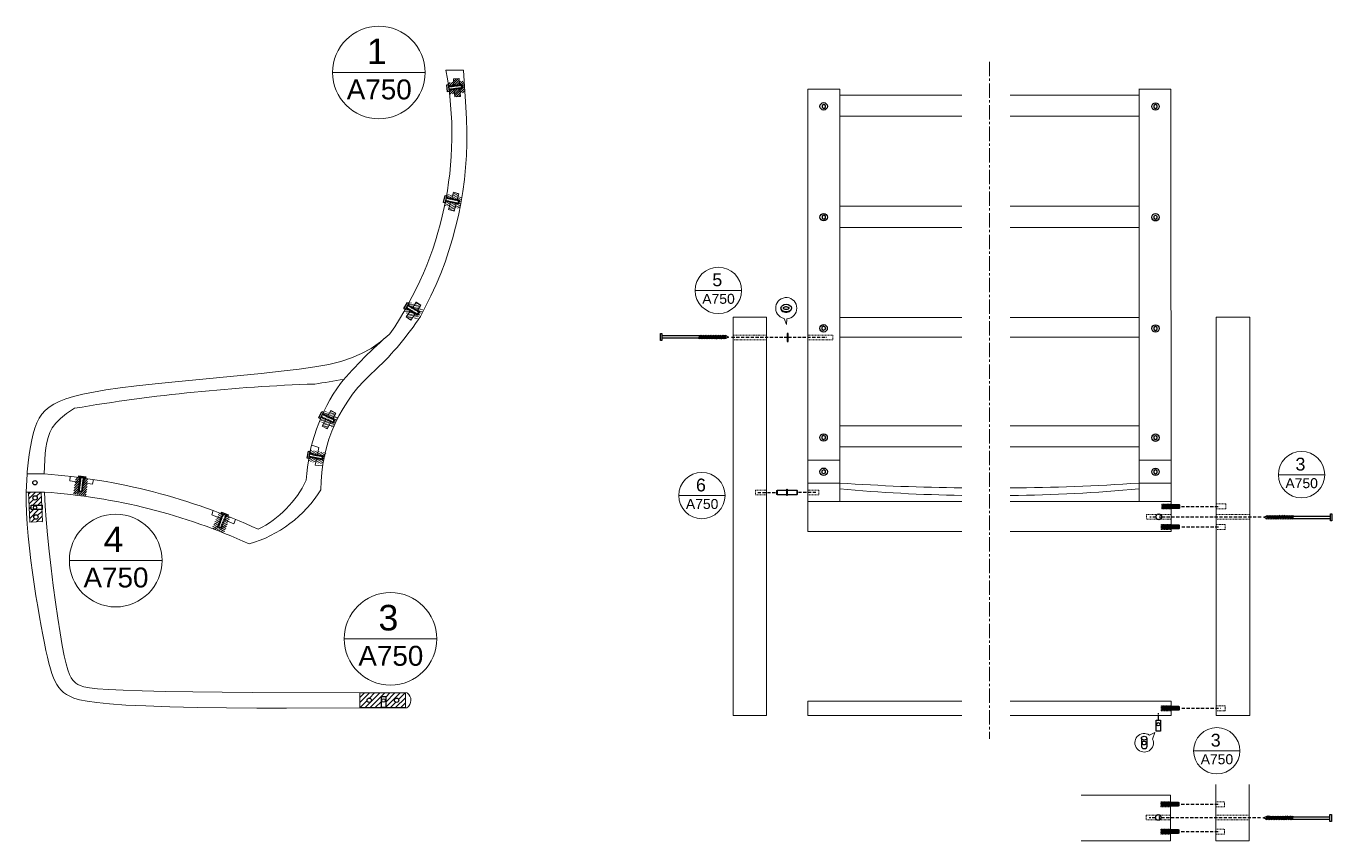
# Model space of a CAD drawing. Header units: centimetres. Extents: x 19 to 965, y 124 to 432.
# Drawn here: x 141 to 345, y 123.8 to 251 of the extents above; entities that cross this region are included whole.
import ezdxf
from ezdxf.enums import TextEntityAlignment as Align

# ---------------------------------------------------------------- set-up
doc = ezdxf.new("R2010")
doc.units = ezdxf.units.CM
doc.header["$MEASUREMENT"] = 0
for name, pattern in [('CENTER2', [1.125, 0.75, -0.125, 0.125, -0.125]), ('HIDDEN2', [0.1875, 0.125, -0.0625]), ('HIDDENX2', [0.75, 0.5, -0.25])]:
    doc.linetypes.add(name, pattern=pattern)
for name, color, linetype, lineweight in [('A-ANNO-SYMB', 5, 'Continuous', 18), ('A-FURN', 8, 'Continuous', 18), ('linee di prospetto', 6, 'Continuous', 18), ('retini', 245, 'Continuous', 18)]:
    doc.layers.add(name, color=color, linetype=linetype, lineweight=lineweight)
doc.layers.add('viti e cerniere', color=3, linetype='Continuous')
doc.styles.get("Standard").update_dxf_attribs({"font": 'Arial.ttf'})
pattern_1 = [(25.92642, (-67.94888, 63.51783), (-0.10930415, 0.22483906), [])]
pattern_2 = [(7.025155, (-111.22176, 144.36913), (-0.03057628, 0.24812314), [])]
pattern_3 = [(12.59841, (-116.92216, 97.3549), (-0.05452902, 0.2439807), [])]

msp = doc.modelspace()

# ---------------------------------------------------------------- hatches: boundary and pattern name
at = {"layer": 'retini'}
h = msp.add_hatch(dxfattribs=at)
h.set_pattern_fill('ANSI31', color=256, scale=2)
h.paths.add_polyline_path([(208.62, 242.83), (207.74, 242.77), (207.77, 242.28), (208.65, 242.38)])
h.paths.add_polyline_path([(208.76, 240.58), (207.88, 240.49), (207.92, 239.97), (208.8, 240.03)])
h = msp.add_hatch(dxfattribs=at)
h.set_pattern_fill('ANSI31', color=256, scale=2)
h.paths.add_polyline_path([(207.77, 242.28), (206.91, 242.18), (206.99, 241.69), (207.8, 241.79)])
h.paths.add_polyline_path([(208.65, 242.38), (207.77, 242.28), (207.8, 241.79), (208.68, 241.91)])
h.paths.add_polyline_path([(209.34, 242.46), (208.65, 242.38), (208.68, 241.91), (209.07, 241.96), (209.15, 241.32), (208.72, 241.25), (208.76, 240.58), (209.45, 240.66)])
h.paths.add_polyline_path([(208.72, 241.25), (207.84, 241.12), (207.88, 240.49), (208.76, 240.58)])
h.paths.add_polyline_path([(207.84, 241.12), (207.07, 241), (207.15, 240.41), (207.88, 240.49)])
h = msp.add_hatch(dxfattribs=at)
h.set_pattern_fill('ANSI31', color=256, scale=2, angle=-19.0736)
h.set_pattern_definition(pattern_1)
h.paths.add_polyline_path([(207.59, 224.6), (206.74, 224.79), (206.66, 224.3), (207.46, 224.13)])
h.paths.add_polyline_path([(208.45, 224.41), (207.59, 224.6), (207.46, 224.13), (208.33, 223.95)])
h.paths.add_polyline_path([(209.04, 224.28), (208.45, 224.41), (208.33, 223.95), (208.72, 223.87), (208.58, 223.24), (208.15, 223.32), (207.97, 222.67), (208.64, 222.52)])
h.paths.add_polyline_path([(208.15, 223.32), (207.28, 223.48), (207.11, 222.87), (207.97, 222.67)])
h.paths.add_polyline_path([(207.28, 223.48), (206.51, 223.62), (206.39, 223.03), (207.11, 222.87)])
h = msp.add_hatch(dxfattribs=at)
h.set_pattern_fill('ANSI31', color=256, scale=2, angle=-19.0736)
h.set_pattern_definition(pattern_1)
h.paths.add_polyline_path([(208.57, 224.84), (207.72, 225.08), (207.59, 224.6), (208.45, 224.41)])
h.paths.add_polyline_path([(207.97, 222.67), (207.11, 222.87), (206.97, 222.37), (207.82, 222.14)])
h = msp.add_hatch(dxfattribs=at)
h.set_pattern_fill('ANSI31', color=256, scale=2, angle=-37.9748)
h.set_pattern_definition(pattern_2)
h.paths.add_polyline_path([(201.64, 207.51), (200.9, 207.96), (200.66, 207.52), (201.36, 207.11)])
h.paths.add_polyline_path([(202.4, 207.05), (201.64, 207.51), (201.36, 207.11), (202.13, 206.66)])
h.paths.add_polyline_path([(202.99, 206.69), (202.4, 207.05), (202.13, 206.66), (202.47, 206.45), (202.14, 205.9), (201.76, 206.11), (201.38, 205.56), (201.96, 205.2)])
h.paths.add_polyline_path([(201.76, 206.11), (200.98, 206.55), (200.62, 206.03), (201.38, 205.56)])
h.paths.add_polyline_path([(200.98, 206.55), (200.3, 206.93), (200, 206.41), (200.62, 206.03)])
h = msp.add_hatch(dxfattribs=at)
h.set_pattern_fill('ANSI31', color=256, scale=2, angle=-37.9748)
h.set_pattern_definition(pattern_2)
h.paths.add_polyline_path([(202.65, 207.42), (201.92, 207.92), (201.64, 207.51), (202.4, 207.05)])
h.paths.add_polyline_path([(201.38, 205.56), (200.62, 206.03), (200.33, 205.6), (201.06, 205.1)])
h = msp.add_hatch(dxfattribs=at)
h.set_pattern_fill('ANSI31', color=256, scale=2, angle=-32.4016)
h.set_pattern_definition(pattern_3)
h.paths.add_polyline_path([(188.33, 190.58), (187.55, 190.96), (187.35, 190.5), (188.09, 190.15)])
h.paths.add_polyline_path([(189.13, 190.2), (188.33, 190.58), (188.09, 190.15), (188.9, 189.78)])
h.paths.add_polyline_path([(189.7, 189.94), (189.13, 190.2), (188.9, 189.78), (189.26, 189.61), (188.98, 189.03), (188.58, 189.2), (188.26, 188.62), (188.87, 188.31)])
h.paths.add_polyline_path([(188.58, 189.2), (187.77, 189.56), (187.46, 189.01), (188.26, 188.62)])
h.paths.add_polyline_path([(187.77, 189.56), (187.05, 189.88), (186.8, 189.33), (187.46, 189.01)])
h = msp.add_hatch(dxfattribs=at)
h.set_pattern_fill('ANSI31', color=256, scale=2, angle=-32.4016)
h.set_pattern_definition(pattern_3)
h.paths.add_polyline_path([(189.34, 190.59), (188.57, 191.01), (188.33, 190.58), (189.13, 190.2)])
h.paths.add_polyline_path([(188.26, 188.62), (187.46, 189.01), (187.21, 188.56), (187.99, 188.13)])
h = msp.add_hatch(dxfattribs=at)
h.set_pattern_fill('ANSI31', color=256, scale=2, angle=-17.4463)
h.paths.add_polyline_path([(186.24, 184.66), (185.39, 184.82), (185.32, 184.33), (186.12, 184.19)])
h.paths.add_polyline_path([(187.11, 184.5), (186.24, 184.66), (186.12, 184.19), (186.99, 184.03)])
h.paths.add_polyline_path([(187.79, 184.37), (187.11, 184.5), (186.99, 184.03), (187.39, 183.97), (187.27, 183.33), (186.84, 183.39), (186.68, 182.74), (187.35, 182.61)])
h.paths.add_polyline_path([(186.84, 183.39), (185.96, 183.53), (185.81, 182.92), (186.68, 182.74)])
h.paths.add_polyline_path([(185.96, 183.53), (185.19, 183.65), (185.09, 183.06), (185.81, 182.92)])
h = msp.add_hatch(dxfattribs=at)
h.set_pattern_fill('ANSI31', color=256, scale=2)
h.paths.add_polyline_path([(149.26, 179.79), (148.63, 179.88), (148.33, 177.94), (150.33, 177.66), (150.53, 179.61), (149.89, 179.7), (149.71, 178.31), (149.07, 178.39)])
h.paths.add_polyline_path([(149.36, 180.48), (148.74, 180.57), (148.63, 179.88), (149.26, 179.79)])
h.paths.add_polyline_path([(150.61, 180.31), (149.98, 180.4), (149.89, 179.7), (150.53, 179.61)])
h = msp.add_hatch(dxfattribs=at)
h.set_pattern_fill('ANSI31', color=256, scale=2, angle=-15.0958)
h.paths.add_polyline_path([(171.38, 174.13), (170.79, 174.38), (169.99, 172.58), (171.87, 171.85), (172.55, 173.62), (171.96, 173.88), (171.42, 172.58), (170.83, 172.82)])
h.paths.add_polyline_path([(171.65, 174.77), (171.07, 175.01), (170.79, 174.38), (171.38, 174.13)])
h.paths.add_polyline_path([(172.81, 174.28), (172.23, 174.53), (171.96, 173.88), (172.55, 173.62)])

# ---------------------------------------------------------------- linework, layer by layer
at = {"layer": 'A-ANNO-SYMB', "linetype": 'Continuous', "lineweight": 20}
for centre, radius in [((196.07, 243.78), 7.24), ((249.11, 209.75), 3.62), ((340.23, 180.97), 3.62), ((246.55, 177.71), 3.62), ((154.95, 167.56), 7.24), ((197.89, 155.33), 7.24), ((326.98, 137.86), 3.62)]:
    msp.add_circle(centre, radius, dxfattribs=at)
at = {"layer": 'A-FURN', "linetype": 'CENTER2', "ltscale": 3}
msp.add_line((291.47, 245.45), (291.47, 139.73), dxfattribs=at)
at = {"layer": 'A-FURN', "linetype": 'Continuous', "lineweight": 20}
for p, q in [((188.83, 243.78), (203.31, 243.78)), ((245.49, 209.75), (252.73, 209.75)), ((336.61, 180.97), (343.85, 180.97)), ((242.93, 177.71), (250.17, 177.71)), ((147.71, 167.56), (162.19, 167.56)), ((190.65, 155.33), (205.13, 155.33)), ((323.36, 137.86), (330.6, 137.86))]:
    msp.add_line(p, q, dxfattribs=at)
at = {"layer": 'A-FURN'}
for p, q in [((206.56, 244.14), (209.28, 244.14)), ((209.39, 242.43), (209.28, 244.14)), ((209.64, 238.41), (209.39, 242.43)), ((263.1, 241.16), (268.1, 241.16)), ((268.1, 241.16), (268.1, 180.98)), ((319.82, 241.16), (314.82, 241.16)), ((314.84, 241.16), (314.84, 180.2)), ((314.84, 240.26), (314.84, 241.16)), ((268.1, 240.26), (287.17, 240.26)), ((294.73, 240.26), (314.84, 240.26)), ((287.17, 236.97), (268.1, 236.97)), ((314.84, 236.97), (294.73, 236.97)), ((268.1, 222.89), (287.17, 222.89)), ((294.73, 222.89), (314.84, 222.89)), ((268.1, 219.59), (287.17, 219.59)), ((294.73, 219.59), (314.84, 219.59)), ((202.57, 205.69), (204.21, 208.92)), ((259.37, 205.36), (259.78, 204.42)), ((259.78, 204.42), (259.82, 205.33)), ((287.17, 205.54), (268.1, 205.54)), ((314.84, 205.54), (294.73, 205.54)), ((196.31, 201.72), (197.18, 202.43)), ((268.1, 202.46), (287.17, 202.46)), ((294.73, 202.46), (314.84, 202.46)), ((193.37, 199.87), (194.85, 200.7)), ((194.85, 200.7), (196.31, 201.72)), ((186.08, 197.81), (188.23, 198.2)), ((188.23, 198.2), (190.12, 198.65)), ((190.12, 198.65), (191.81, 199.2)), ((191.81, 199.2), (193.37, 199.87)), ((164.27, 195.46), (177.7, 196.77)), ((177.7, 196.77), (180.8, 197.11)), ((180.8, 197.11), (183.62, 197.46)), ((183.62, 197.46), (186.08, 197.81)), ((149.8, 193.55), (151.47, 193.88)), ((151.47, 193.88), (153.41, 194.2)), ((153.41, 194.2), (155.65, 194.51)), ((155.65, 194.51), (158.21, 194.83)), ((158.21, 194.83), (161.11, 195.14)), ((161.11, 195.14), (164.27, 195.46)), ((144.54, 191.51), (145.27, 191.98)), ((145.27, 191.98), (146.14, 192.42)), ((146.14, 192.42), (147.16, 192.82)), ((147.16, 192.82), (148.38, 193.2)), ((148.38, 193.2), (149.8, 193.55)), ((142.62, 189.05), (142.98, 189.77)), ((142.98, 189.77), (143.4, 190.41)), ((143.4, 190.41), (143.92, 190.99)), ((143.92, 190.99), (144.54, 191.51)), ((146.32, 189.76), (145.58, 189.01)), ((147.29, 190.53), (146.32, 189.76)), ((148.53, 191.34), (147.29, 190.53)), ((142.06, 187.37), (142.32, 188.25)), ((142.32, 188.25), (142.62, 189.05)), ((145.03, 188.28), (144.64, 187.54)), ((145.58, 189.01), (145.03, 188.28)), ((268.1, 188.6), (287.17, 188.6)), ((294.73, 188.6), (314.84, 188.6)), ((141.62, 185.3), (141.83, 186.39)), ((141.83, 186.39), (142.06, 187.37)), ((144.2, 186), (144.06, 185.16)), ((144.38, 186.79), (144.2, 186)), ((144.64, 187.54), (144.38, 186.79)), ((141.26, 182.82), (141.43, 184.11)), ((141.43, 184.11), (141.62, 185.3)), ((143.95, 184.27), (143.86, 183.28)), ((144.06, 185.16), (143.95, 184.27)), ((185.58, 185.56), (186.71, 185.2)), ((186.71, 185.2), (186.47, 184.11)), ((268.1, 185.3), (287.17, 185.3)), ((294.73, 185.3), (314.84, 185.3)), ((141.12, 181.44), (141.26, 182.82)), ((143.86, 183.28), (143.78, 181.1)), ((186.34, 183.48), (186.12, 182.46)), ((186.12, 182.46), (187.27, 182.34)), ((268.1, 183.25), (263.1, 183.25)), ((319.84, 183.25), (314.84, 183.25)), ((140.96, 178.24), (141.1, 181.1)), ((141.1, 181.1), (141.12, 181.44)), ((143.78, 181.1), (141.1, 181.1)), ((147.84, 180.7), (147.79, 180)), ((147.79, 180), (149.27, 179.79)), ((149.91, 179.7), (151.35, 179.49)), ((151.35, 179.49), (151.46, 180.21)), ((268.1, 179.65), (263.1, 179.65)), ((268.1, 180.98), (268.1, 176.79)), ((314.84, 180.2), (314.84, 176.79)), ((314.84, 179.65), (319.84, 179.65)), ((140.96, 176.75), (140.96, 178.24)), ((143.82, 178.24), (140.97, 178.24)), ((141.55, 173.54), (141.33, 178.24)), ((143.31, 178.24), (143.53, 173.64)), ((143.82, 178.24), (143.93, 176.05)), ((141, 175.02), (140.96, 176.75)), ((143.93, 176.05), (144.09, 173.95)), ((268.1, 176.79), (263.1, 176.79)), ((268.1, 176.79), (287.17, 176.79)), ((294.73, 176.79), (314.84, 176.79)), ((314.84, 176.79), (319.84, 176.79)), ((141.11, 173.22), (141, 175.02)), ((143.53, 173.64), (141.55, 173.54)), ((144.09, 173.95), (144.3, 171.6)), ((170.19, 175.36), (169.99, 174.72)), ((169.99, 174.72), (171.37, 174.15)), ((171.97, 173.9), (173.43, 173.3)), ((173.43, 173.3), (173.67, 173.99)), ((141.26, 171.36), (141.11, 173.22)), ((144.3, 171.6), (144.56, 169.04)), ((263.1, 172.08), (287.17, 172.08)), ((294.73, 172.08), (319.84, 172.08)), ((141.46, 169.47), (141.26, 171.36)), ((141.69, 167.57), (141.46, 169.47)), ((141.95, 165.69), (141.69, 167.57)), ((144.56, 169.04), (144.87, 166.38)), ((142.22, 163.85), (141.95, 165.69)), ((144.87, 166.38), (145.2, 163.68)), ((142.5, 162.07), (142.22, 163.85)), ((145.2, 163.68), (145.55, 161.05)), ((142.78, 160.38), (142.5, 162.07)), ((143.05, 158.79), (142.78, 160.38)), ((145.55, 161.05), (145.91, 158.55)), ((143.31, 157.31), (143.05, 158.79)), ((143.57, 155.94), (143.31, 157.31)), ((145.91, 158.55), (146.26, 156.27)), ((143.82, 154.68), (143.57, 155.94)), ((146.26, 156.27), (146.6, 154.3)), ((144.06, 153.52), (143.82, 154.68)), ((144.3, 152.47), (144.06, 153.52)), ((146.6, 154.3), (146.92, 152.7)), ((144.53, 151.51), (144.3, 152.47)), ((144.76, 150.67), (144.53, 151.51)), ((146.92, 152.7), (147.21, 151.44)), ((147.21, 151.44), (147.48, 150.48)), ((144.99, 149.92), (144.76, 150.67)), ((145.23, 149.26), (144.99, 149.92)), ((145.49, 148.68), (145.23, 149.26)), ((147.48, 150.48), (147.75, 149.77)), ((147.75, 149.77), (148, 149.25)), ((148, 149.25), (148.25, 148.88)), ((145.76, 148.18), (145.49, 148.68)), ((146.07, 147.73), (145.76, 148.18)), ((146.41, 147.34), (146.07, 147.73)), ((146.8, 146.98), (146.41, 147.34)), ((147.25, 146.66), (146.8, 146.98)), ((148.25, 148.88), (148.5, 148.62)), ((148.5, 148.62), (148.75, 148.41)), ((148.75, 148.41), (149.03, 148.22)), ((149.03, 148.22), (149.41, 148.03)), ((149.41, 148.03), (149.98, 147.86)), ((149.98, 147.86), (150.85, 147.7)), ((150.85, 147.7), (152.09, 147.55)), ((152.09, 147.55), (153.82, 147.42)), ((153.82, 147.42), (156.11, 147.3)), ((156.11, 147.3), (159.07, 147.21)), ((159.07, 147.21), (162.74, 147.13)), ((162.74, 147.13), (166.98, 147.07)), ((166.98, 147.07), (171.58, 147.01)), ((171.58, 147.01), (176.36, 146.95)), ((176.36, 146.95), (200.46, 146.88)), ((147.77, 146.36), (147.25, 146.66)), ((148.43, 146.08), (147.77, 146.36)), ((149.3, 145.82), (148.43, 146.08)), ((150.47, 145.58), (149.3, 145.82)), ((152.02, 145.37), (150.47, 145.58)), ((154.01, 145.17), (152.02, 145.37)), ((156.53, 145), (154.01, 145.17)), ((159.65, 144.85), (156.53, 145)), ((163.41, 144.73), (159.65, 144.85)), ((287.17, 145.61), (263.1, 145.61)), ((263.1, 145.61), (263.1, 143.34)), ((294.73, 145.61), (319.84, 145.61)), ((319.84, 143.34), (319.84, 145.61)), ((167.68, 144.63), (163.41, 144.73)), ((172.26, 144.56), (167.68, 144.63)), ((176.98, 144.52), (172.26, 144.56)), ((181.65, 144.52), (176.98, 144.52)), ((200.46, 144.56), (181.65, 144.52)), ((263.1, 143.34), (287.17, 143.34)), ((294.73, 143.34), (319.84, 143.34)), ((316.46, 140.3), (317.33, 140.69)), ((317.33, 140.69), (316.97, 139.69)), ((319.76, 130.9), (305.81, 130.9)), ((319.76, 123.78), (319.76, 130.9)), ((326.82, 132.6), (326.82, 123.78)), ((332.06, 123.78), (332.06, 132.6)), ((305.81, 123.78), (319.76, 123.78)), ((326.82, 123.78), (332.06, 123.78))]:
    msp.add_line(p, q, dxfattribs=at)
at = {"layer": 'A-FURN', "linetype": 'HIDDEN2'}
for p, q in [((251.41, 202.76), (256.65, 202.76)), ((256.65, 202.05), (251.41, 202.05)), ((263.1, 202.76), (266.99, 202.76)), ((266.99, 202.05), (263.1, 202.05)), ((266.99, 202.76), (266.99, 202.05)), ((256.63, 178.54), (254.94, 178.54)), ((254.94, 178.54), (254.94, 177.8)), ((254.94, 177.8), (256.63, 177.8)), ((263.1, 178.57), (264.79, 178.57)), ((264.79, 177.84), (263.1, 177.84)), ((264.79, 178.57), (264.79, 177.84)), ((319.82, 176.39), (318.4, 176.39)), ((318.4, 176.39), (318.4, 175.62)), ((318.4, 175.62), (319.82, 175.61)), ((326.93, 176.4), (328.38, 176.4)), ((328.38, 175.63), (326.93, 175.63)), ((328.38, 176.4), (328.38, 175.63)), ((316.01, 174.74), (319.82, 174.74)), ((316.01, 174.74), (316.01, 174.03)), ((319.82, 174.03), (316.01, 174.03)), ((326.89, 174.74), (332.14, 174.74)), ((332.14, 174.04), (326.89, 174.04)), ((319.83, 173.2), (318.31, 173.2)), ((318.31, 173.2), (318.31, 172.41)), ((318.31, 172.41), (319.81, 172.41)), ((326.92, 173.21), (328.28, 173.21)), ((328.28, 172.42), (326.94, 172.42)), ((328.28, 173.21), (328.28, 172.42)), ((319.84, 144.87), (318.31, 144.87)), ((318.31, 144.87), (318.31, 144.07)), ((326.92, 144.88), (328.29, 144.88)), ((328.29, 144.88), (328.29, 144.08)), ((318.31, 144.07), (319.82, 144.07)), ((328.29, 144.08), (326.94, 144.08)), ((319.76, 129.88), (318.23, 129.88)), ((318.23, 129.88), (318.23, 129.09)), ((318.23, 129.09), (319.74, 129.09)), ((326.84, 129.89), (328.21, 129.89)), ((328.21, 129.1), (326.86, 129.1)), ((328.21, 129.89), (328.21, 129.1)), ((315.94, 127.79), (315.94, 127.08)), ((319.75, 127.08), (315.94, 127.08)), ((315.95, 127.79), (319.75, 127.79)), ((326.83, 127.79), (332.07, 127.79)), ((332.07, 127.08), (326.83, 127.08)), ((319.76, 125.61), (318.23, 125.61)), ((318.23, 125.61), (318.23, 124.82)), ((318.23, 124.82), (319.74, 124.82)), ((326.84, 125.62), (328.21, 125.62)), ((328.21, 124.83), (326.86, 124.83)), ((328.21, 125.62), (328.21, 124.83))]:
    msp.add_line(p, q, dxfattribs=at)
at = {"layer": 'A-FURN'}
for points in [[(207.8, 241.78), (207.74, 242.77), (208.62, 242.83), (208.68, 241.89)], [(208.72, 241.25), (208.8, 240.03), (207.92, 239.97), (207.84, 241.14)], [(263.1, 172.08), (263.1, 241.16)], [(319.84, 172.08), (319.82, 241.16)], [(207.46, 224.12), (207.72, 225.08), (208.57, 224.84), (208.32, 223.94)], [(208.15, 223.31), (207.82, 222.14), (206.97, 222.37), (207.28, 223.5)], [(201.75, 206.11), (201.06, 205.1), (200.33, 205.6), (200.99, 206.57)], [(201.36, 207.1), (201.92, 207.92), (202.65, 207.42), (202.12, 206.64)], [(188.09, 190.15), (188.57, 191.01), (189.34, 190.59), (188.89, 189.77)], [(188.58, 189.2), (187.99, 188.13), (187.21, 188.56), (187.78, 189.58)]]:
    msp.add_lwpolyline(points, dxfattribs=at)
for points in [[(251.41, 205.56), (256.65, 205.56), (256.65, 143.34), (251.41, 143.34)], [(332.14, 205.56), (326.9, 205.56), (326.9, 143.34), (332.14, 143.34)], [(193.12, 144.6), (200.24, 144.6), (200.24, 146.88), (193.12, 146.88)]]:
    msp.add_lwpolyline(points, close=True, dxfattribs=at)
for centre, radius, start, end in [((152.5, 234.11), 54.98, 325.4721, 10.512), ((152.14, 233.75), 57.69, 334.5028, 4.6352), ((259.72, 206.98), 1.65, 273.4583, 257.8016), ((162.98, 231.81), 47.43, 313.5429, 326.5892), ((239.4, 153.57), 64.57, 130.1097, 139.8185), ((166.67, 329.99), 136.25, 278.1739, 280.1179), ((211.56, 178.73), 24.55, 130.3741, 180.3061), ((195.43, -85.89), 281.17, 91.9148, 99.6027), ((213.23, 178.55), 28.54, 144.2369, 176.8633), ((136.65, 84.62), 96.74, 65.2149, 85.7744), ((169.83, 187.21), 16.51, 296.549, 334.5033), ((291.55, 537.19), 358.31, 266.2477, 269.2992), ((291.39, 537.19), 358.31, 270.5342, 273.7523), ((137.71, 86.74), 91.7, 65.4656, 86.1825), ((170.53, 188.83), 19.39, 285.7331, 328.1506), ((291.47, 440.29), 262.59, 264.894, 269.061), ((291.47, 440.29), 262.59, 270.7118, 275.106), ((199.66, 145.73), 1.42, 304.386, 54.3662), ((315.64, 139.1), 1.45, 55.7294, 24.0686)]:
    msp.add_arc(centre, radius, start, end, dxfattribs=at)
at = {"layer": 'linee di prospetto'}
for p, q in [((206.98, 241.68), (209.08, 241.94)), ((209.15, 241.3), (207.04, 241.04)), ((209.08, 241.94), (209.15, 241.3)), ((208.57, 223.22), (206.49, 223.67)), ((206.65, 224.3), (208.72, 223.85)), ((208.72, 223.85), (208.57, 223.22)), ((202.13, 205.89), (200.3, 206.98)), ((200.65, 207.52), (202.47, 206.43)), ((202.47, 206.43), (202.13, 205.89)), ((188.97, 189.01), (187.05, 189.93)), ((187.34, 190.5), (189.26, 189.59)), ((189.26, 189.59), (188.97, 189.01)), ((187.26, 183.29), (185.17, 183.71)), ((185.32, 184.34), (187.39, 183.93)), ((187.39, 183.93), (187.26, 183.29)), ((149.08, 178.4), (149.37, 180.5)), ((150, 180.4), (149.72, 178.3)), ((149.72, 178.3), (149.08, 178.4)), ((170.84, 172.81), (171.63, 174.79)), ((172.22, 174.53), (171.44, 172.57)), ((171.44, 172.57), (170.84, 172.81))]:
    msp.add_line(p, q, dxfattribs=at)
at = {"layer": 'retini', "linetype": 'Continuous'}
for p, q in [((141.35, 177.94), (141.65, 178.24)), ((141.38, 177.18), (142.44, 178.24)), ((142, 176.21), (143.34, 177.55)), ((142.59, 177.59), (143.24, 178.24)), ((141.42, 176.42), (142.11, 177.11)), ((141.45, 175.66), (141.73, 175.93)), ((141.48, 174.9), (142.1, 175.52)), ((141.52, 174.13), (142.9, 175.52)), ((142.8, 176.21), (143.38, 176.79)), ((141.73, 173.55), (142.28, 174.1)), ((142.57, 173.59), (143.48, 174.51)), ((142.76, 174.58), (143.45, 175.27)), ((143.4, 173.63), (143.52, 173.75)), ((193.12, 146.19), (193.82, 146.88)), ((193.12, 145.39), (194.61, 146.88)), ((193.13, 144.6), (194.22, 145.7)), ((193.92, 144.6), (196.2, 146.88)), ((194.61, 146.08), (195.41, 146.88)), ((194.72, 144.6), (197, 146.88)), ((195.51, 144.6), (196.47, 145.55)), ((197.1, 144.6), (199.38, 146.88)), ((197.16, 145.45), (198.59, 146.88)), ((197.16, 146.24), (197.79, 146.88)), ((197.9, 144.6), (198.72, 145.42)), ((198.69, 144.6), (200.24, 146.14)), ((199.16, 145.86), (200.18, 146.88)), ((199.49, 144.6), (200.24, 145.35)), ((196.31, 144.6), (196.47, 144.76))]:
    msp.add_line(p, q, dxfattribs=at)
at = {"layer": 'viti e cerniere'}
for p, q in [((206.95, 241.54), (207, 241.54)), ((207, 241.54), (207.1, 241.67)), ((207.01, 241.11), (207.06, 241.18)), ((207.06, 241.18), (207.21, 241.2)), ((207.12, 241.56), (207.1, 241.67)), ((207.12, 241.56), (207.26, 241.57)), ((207.22, 241.09), (207.21, 241.2)), ((207.22, 241.09), (207.33, 241.22)), ((207.26, 241.57), (207.36, 241.7)), ((207.33, 241.22), (207.47, 241.23)), ((207.38, 241.59), (207.36, 241.7)), ((207.38, 241.59), (207.53, 241.61)), ((207.49, 241.13), (207.47, 241.23)), ((207.49, 241.13), (207.59, 241.25)), ((207.53, 241.61), (207.63, 241.73)), ((207.59, 241.25), (207.74, 241.27)), ((207.64, 241.62), (207.63, 241.73)), ((207.64, 241.62), (207.79, 241.64)), ((207.75, 241.16), (207.74, 241.27)), ((207.75, 241.16), (207.85, 241.28)), ((207.79, 241.64), (207.89, 241.76)), ((207.85, 241.28), (208, 241.3)), ((207.9, 241.65), (207.89, 241.76)), ((207.9, 241.65), (208.05, 241.67)), ((208.01, 241.19), (208, 241.3)), ((208.01, 241.19), (208.11, 241.31)), ((208.05, 241.67), (208.15, 241.79)), ((208.11, 241.31), (208.26, 241.33)), ((208.16, 241.69), (208.15, 241.79)), ((208.16, 241.69), (208.31, 241.7)), ((208.27, 241.22), (208.26, 241.33)), ((208.27, 241.22), (208.37, 241.35)), ((208.31, 241.7), (208.41, 241.83)), ((208.37, 241.35), (208.52, 241.36)), ((208.43, 241.72), (208.41, 241.83)), ((208.43, 241.72), (208.57, 241.74)), ((208.54, 241.25), (208.52, 241.36)), ((208.54, 241.25), (208.64, 241.38)), ((208.57, 241.74), (208.67, 241.86)), ((208.64, 241.38), (208.78, 241.4)), ((208.69, 241.75), (208.67, 241.86)), ((208.69, 241.75), (208.84, 241.77)), ((208.8, 241.29), (208.78, 241.4)), ((208.8, 241.29), (208.9, 241.41)), ((208.84, 241.77), (208.94, 241.89)), ((208.9, 241.41), (209.05, 241.43)), ((208.95, 241.78), (208.94, 241.89)), ((209, 241.79), (208.95, 241.78)), ((209.05, 241.43), (209, 241.79)), ((206.48, 223.75), (206.56, 223.8)), ((206.56, 223.8), (206.71, 223.76)), ((206.57, 224.16), (206.62, 224.15)), ((206.62, 224.15), (206.76, 224.24)), ((206.68, 223.66), (206.71, 223.76)), ((206.68, 223.66), (206.82, 223.74)), ((206.73, 224.13), (206.76, 224.24)), ((206.73, 224.13), (206.88, 224.1)), ((206.82, 223.74), (206.97, 223.71)), ((206.88, 224.1), (207.01, 224.18)), ((206.94, 223.6), (206.97, 223.71)), ((206.94, 223.6), (207.08, 223.69)), ((206.99, 224.08), (207.01, 224.18)), ((206.99, 224.08), (207.14, 224.04)), ((207.08, 223.69), (207.22, 223.65)), ((207.14, 224.04), (207.27, 224.13)), ((207.2, 223.55), (207.22, 223.65)), ((207.2, 223.55), (207.34, 223.63)), ((207.25, 224.02), (207.27, 224.13)), ((207.25, 224.02), (207.39, 223.99)), ((207.34, 223.63), (207.48, 223.6)), ((207.39, 223.99), (207.53, 224.07)), ((207.46, 223.49), (207.48, 223.6)), ((207.46, 223.49), (207.59, 223.58)), ((207.51, 223.97), (207.53, 224.07)), ((207.51, 223.97), (207.65, 223.93)), ((207.59, 223.58), (207.74, 223.54)), ((207.65, 223.93), (207.79, 224.02)), ((207.72, 223.44), (207.74, 223.54)), ((207.72, 223.44), (207.85, 223.52)), ((207.76, 223.91), (207.79, 224.02)), ((207.76, 223.91), (207.91, 223.88)), ((207.85, 223.52), (208, 223.49)), ((207.91, 223.88), (208.05, 223.96)), ((207.98, 223.38), (208, 223.49)), ((207.98, 223.38), (208.11, 223.47)), ((208.02, 223.86), (208.05, 223.96)), ((208.02, 223.86), (208.17, 223.82)), ((208.11, 223.47), (208.26, 223.43)), ((208.17, 223.82), (208.3, 223.91)), ((208.23, 223.33), (208.26, 223.43)), ((208.23, 223.33), (208.37, 223.41)), ((208.28, 223.8), (208.3, 223.91)), ((208.28, 223.8), (208.43, 223.77)), ((208.37, 223.41), (208.51, 223.38)), ((208.43, 223.77), (208.56, 223.85)), ((208.51, 223.38), (208.59, 223.74)), ((208.54, 223.74), (208.56, 223.85)), ((208.59, 223.74), (208.54, 223.74)), ((200.32, 207.06), (200.41, 207.08)), ((200.41, 207.08), (200.53, 207)), ((200.48, 206.91), (200.53, 207)), ((200.48, 206.91), (200.63, 206.94)), ((200.54, 207.43), (200.58, 207.4)), ((200.58, 207.4), (200.73, 207.44)), ((200.63, 206.94), (200.76, 206.87)), ((200.68, 207.34), (200.73, 207.44)), ((200.68, 207.34), (200.8, 207.26)), ((200.7, 206.77), (200.76, 206.87)), ((200.7, 206.77), (200.86, 206.81)), ((200.8, 207.26), (200.96, 207.3)), ((200.86, 206.81), (200.99, 206.73)), ((200.9, 207.21), (200.96, 207.3)), ((200.9, 207.21), (201.03, 207.13)), ((200.93, 206.64), (200.99, 206.73)), ((200.93, 206.64), (201.09, 206.67)), ((201.03, 207.13), (201.19, 207.16)), ((201.09, 206.67), (201.21, 206.6)), ((201.13, 207.07), (201.19, 207.16)), ((201.13, 207.07), (201.26, 206.99)), ((201.16, 206.5), (201.21, 206.6)), ((201.16, 206.5), (201.31, 206.54)), ((201.26, 206.99), (201.41, 207.03)), ((201.31, 206.54), (201.44, 206.46)), ((201.36, 206.93), (201.41, 207.03)), ((201.36, 206.93), (201.48, 206.86)), ((201.38, 206.37), (201.44, 206.46)), ((201.38, 206.37), (201.54, 206.4)), ((201.48, 206.86), (201.64, 206.89)), ((201.54, 206.4), (201.67, 206.32)), ((201.58, 206.8), (201.64, 206.89)), ((201.58, 206.8), (201.71, 206.72)), ((201.61, 206.23), (201.67, 206.32)), ((201.61, 206.23), (201.77, 206.27)), ((201.71, 206.72), (201.87, 206.76)), ((201.77, 206.27), (201.89, 206.19)), ((201.81, 206.66), (201.87, 206.76)), ((201.81, 206.66), (201.94, 206.59)), ((201.84, 206.09), (201.89, 206.19)), ((201.84, 206.09), (201.99, 206.13)), ((201.94, 206.59), (202.09, 206.62)), ((201.99, 206.13), (202.12, 206.05)), ((202.04, 206.53), (202.09, 206.62)), ((202.04, 206.53), (202.16, 206.45)), ((202.12, 206.05), (202.31, 206.37)), ((202.16, 206.45), (202.32, 206.49)), ((202.26, 206.39), (202.32, 206.49)), ((202.31, 206.37), (202.26, 206.39)), ((246.19, 202.67), (240.29, 202.67)), ((246.09, 202.31), (240.29, 202.31)), ((246.21, 202.31), (246.36, 202.31)), ((246.31, 202.67), (246.45, 202.67)), ((246.47, 202.31), (246.62, 202.31)), ((246.73, 202.31), (246.88, 202.31)), ((247, 202.31), (247.15, 202.31)), ((247.26, 202.31), (247.41, 202.3)), ((247.53, 202.3), (247.68, 202.3)), ((247.79, 202.3), (247.94, 202.3)), ((248.05, 202.3), (248.2, 202.3)), ((248.32, 202.3), (248.47, 202.3)), ((248.58, 202.3), (248.73, 202.3)), ((248.85, 202.3), (249, 202.3)), ((249.11, 202.3), (249.26, 202.29)), ((249.37, 202.29), (249.52, 202.29)), ((249.64, 202.29), (249.79, 202.29)), ((249.9, 202.29), (250.05, 202.29)), ((250.17, 202.29), (250.32, 202.29)), ((250.27, 202.65), (250.32, 202.65)), ((250.32, 202.65), (250.7, 202.47)), ((250.7, 202.47), (250.32, 202.29)), ((187.06, 190.01), (187.14, 190.03)), ((187.14, 190.03), (187.28, 189.97)), ((187.23, 189.87), (187.28, 189.97)), ((187.23, 189.87), (187.38, 189.92)), ((187.24, 190.39), (187.28, 190.37)), ((187.28, 190.37), (187.43, 190.42)), ((187.38, 189.92), (187.52, 189.86)), ((187.39, 190.32), (187.43, 190.42)), ((187.39, 190.32), (187.52, 190.26)), ((187.47, 189.76), (187.52, 189.86)), ((187.47, 189.76), (187.62, 189.81)), ((187.52, 190.26), (187.67, 190.31)), ((187.62, 190.21), (187.67, 190.31)), ((187.62, 190.21), (187.76, 190.14)), ((187.62, 189.81), (187.75, 189.74)), ((187.71, 189.64), (187.75, 189.74)), ((187.76, 190.14), (187.91, 190.19)), ((187.86, 190.09), (187.91, 190.19)), ((187.86, 190.09), (188, 190.03)), ((188, 190.03), (188.15, 190.08)), ((188.1, 189.98), (188.15, 190.08)), ((188.1, 189.98), (188.24, 189.92)), ((188.24, 189.92), (188.39, 189.97)), ((188.34, 189.87), (188.39, 189.97)), ((188.34, 189.87), (188.47, 189.8)), ((188.47, 189.8), (188.63, 189.85)), ((188.58, 189.75), (188.63, 189.85)), ((188.58, 189.75), (188.71, 189.69)), ((188.71, 189.69), (188.86, 189.74)), ((188.82, 189.64), (188.86, 189.74)), ((187.71, 189.64), (187.86, 189.7)), ((187.86, 189.7), (187.99, 189.63)), ((187.95, 189.53), (187.99, 189.63)), ((187.95, 189.53), (188.1, 189.58)), ((188.1, 189.58), (188.23, 189.52)), ((188.18, 189.42), (188.23, 189.52)), ((188.18, 189.42), (188.34, 189.47)), ((188.34, 189.47), (188.47, 189.41)), ((188.42, 189.31), (188.47, 189.41)), ((188.42, 189.31), (188.57, 189.36)), ((188.57, 189.36), (188.71, 189.29)), ((188.66, 189.19), (188.71, 189.29)), ((188.66, 189.19), (188.81, 189.24)), ((188.81, 189.24), (188.95, 189.18)), ((188.82, 189.64), (188.95, 189.58)), ((188.95, 189.58), (189.1, 189.63)), ((188.95, 189.18), (189.11, 189.51)), ((189.06, 189.53), (189.1, 189.63)), ((189.11, 189.51), (189.06, 189.53)), ((185.16, 183.79), (185.24, 183.84)), ((185.24, 184.21), (185.29, 184.2)), ((185.24, 183.84), (185.38, 183.81)), ((185.29, 184.2), (185.42, 184.28)), ((185.36, 183.7), (185.38, 183.81)), ((185.36, 183.7), (185.5, 183.79)), ((185.4, 184.17), (185.42, 184.28)), ((185.4, 184.17), (185.55, 184.15)), ((185.5, 183.79), (185.64, 183.76)), ((185.55, 184.15), (185.68, 184.23)), ((185.62, 183.65), (185.64, 183.76)), ((185.62, 183.65), (185.76, 183.74)), ((185.66, 184.12), (185.68, 184.23)), ((185.66, 184.12), (185.81, 184.09)), ((185.76, 183.74), (185.9, 183.71)), ((185.81, 184.09), (185.94, 184.18)), ((185.88, 183.6), (185.9, 183.71)), ((185.88, 183.6), (186.01, 183.68)), ((185.92, 184.07), (185.94, 184.18)), ((185.92, 184.07), (186.07, 184.04)), ((186.01, 183.68), (186.16, 183.66)), ((186.07, 184.04), (186.2, 184.13)), ((186.14, 183.55), (186.16, 183.66)), ((186.14, 183.55), (186.27, 183.63)), ((186.18, 184.02), (186.2, 184.13)), ((186.18, 184.02), (186.33, 183.99)), ((186.27, 183.63), (186.42, 183.6)), ((186.33, 183.99), (186.46, 184.08)), ((186.44, 183.97), (186.46, 184.08)), ((186.44, 183.97), (186.59, 183.94)), ((186.59, 183.94), (186.72, 184.03)), ((186.7, 183.92), (186.72, 184.03)), ((186.7, 183.92), (186.84, 183.89)), ((186.84, 183.89), (186.98, 183.98)), ((186.96, 183.87), (186.98, 183.98)), ((186.96, 183.87), (187.1, 183.84)), ((187.1, 183.84), (187.24, 183.92)), ((187.2, 183.45), (187.27, 183.81)), ((187.22, 183.82), (187.24, 183.92)), ((187.27, 183.81), (187.22, 183.82)), ((186.4, 183.5), (186.42, 183.6)), ((186.4, 183.5), (186.53, 183.58)), ((186.53, 183.58), (186.68, 183.55)), ((186.66, 183.44), (186.68, 183.55)), ((186.66, 183.44), (186.79, 183.53)), ((186.79, 183.53), (186.94, 183.5)), ((186.92, 183.39), (186.94, 183.5)), ((186.92, 183.39), (187.05, 183.48)), ((187.05, 183.48), (187.2, 183.45)), ((149.3, 179.79), (149.39, 179.66)), ((149.3, 179.79), (149.41, 179.78)), ((149.34, 180.05), (149.43, 179.92)), ((149.34, 180.05), (149.44, 180.04)), ((149.37, 180.31), (149.46, 180.19)), ((149.37, 180.31), (149.48, 180.3)), ((149.39, 179.66), (149.37, 179.51)), ((149.43, 179.92), (149.41, 179.78)), ((149.46, 180.19), (149.44, 180.04)), ((149.45, 180.52), (149.5, 180.45)), ((149.5, 180.45), (149.48, 180.3)), ((149.78, 179.78), (149.76, 179.63)), ((149.76, 179.63), (149.85, 179.5)), ((149.78, 179.78), (149.89, 179.77)), ((149.81, 180.04), (149.79, 179.89)), ((149.79, 179.89), (149.89, 179.77)), ((149.81, 180.04), (149.92, 180.03)), ((149.85, 180.3), (149.83, 180.16)), ((149.83, 180.16), (149.92, 180.03)), ((149.85, 180.3), (149.96, 180.29)), ((149.87, 180.47), (149.86, 180.42)), ((149.86, 180.42), (149.96, 180.29)), ((149.16, 178.74), (149.25, 178.62)), ((149.16, 178.74), (149.27, 178.73)), ((149.2, 179.01), (149.29, 178.88)), ((149.2, 179.01), (149.3, 178.99)), ((149.23, 179.27), (149.32, 179.14)), ((149.23, 179.27), (149.34, 179.25)), ((149.25, 178.62), (149.23, 178.47)), ((149.23, 178.47), (149.6, 178.42)), ((149.27, 179.53), (149.36, 179.4)), ((149.27, 179.53), (149.37, 179.51)), ((149.29, 178.88), (149.27, 178.73)), ((149.32, 179.14), (149.3, 178.99)), ((149.36, 179.4), (149.34, 179.25)), ((149.6, 178.47), (149.71, 178.46)), ((149.6, 178.42), (149.6, 178.47)), ((149.64, 178.73), (149.62, 178.59)), ((149.62, 178.59), (149.71, 178.46)), ((149.64, 178.73), (149.75, 178.72)), ((149.67, 178.99), (149.65, 178.85)), ((149.65, 178.85), (149.75, 178.72)), ((149.67, 178.99), (149.78, 178.98)), ((149.71, 179.26), (149.69, 179.11)), ((149.69, 179.11), (149.78, 178.98)), ((149.71, 179.26), (149.82, 179.24)), ((149.74, 179.52), (149.72, 179.37)), ((149.72, 179.37), (149.82, 179.24)), ((149.74, 179.52), (149.85, 179.5)), ((258.25, 178.5), (258.34, 178.57)), ((258.25, 177.88), (258.25, 178.5)), ((258.34, 177.84), (258.25, 177.88)), ((261.37, 178.57), (261.45, 178.51)), ((261.45, 177.89), (261.37, 177.84)), ((261.45, 178.51), (261.45, 177.89)), ((318.53, 176.25), (318.6, 176.31)), ((318.53, 175.73), (318.53, 176.25)), ((318.6, 175.7), (318.53, 175.73)), ((318.68, 176.14), (321.02, 176.14)), ((318.68, 176), (321.02, 176)), ((318.68, 175.86), (321.02, 175.86)), ((321.11, 176.31), (321.17, 176.25)), ((321.17, 175.74), (321.11, 175.7)), ((321.17, 176.25), (321.17, 175.74)), ((171.2, 173.62), (171.26, 173.48)), ((171.2, 173.62), (171.3, 173.58)), ((171.26, 173.48), (171.2, 173.34)), ((171.29, 173.87), (171.35, 173.72)), ((171.29, 173.87), (171.4, 173.83)), ((171.35, 173.72), (171.3, 173.58)), ((171.39, 174.11), (171.45, 173.97)), ((171.39, 174.11), (171.49, 174.07)), ((171.45, 173.97), (171.4, 173.83)), ((171.49, 174.36), (171.55, 174.21)), ((171.49, 174.36), (171.59, 174.32)), ((171.55, 174.21), (171.49, 174.07)), ((171.59, 174.61), (171.65, 174.46)), ((171.59, 174.61), (171.69, 174.56)), ((171.65, 174.46), (171.59, 174.32)), ((171.65, 173.5), (171.6, 173.36)), ((171.65, 173.5), (171.76, 173.46)), ((171.74, 174.7), (171.69, 174.56)), ((171.75, 173.74), (171.7, 173.6)), ((171.7, 173.6), (171.76, 173.46)), ((171.71, 174.79), (171.74, 174.7)), ((171.75, 173.74), (171.85, 173.7)), ((171.85, 173.99), (171.79, 173.85)), ((171.79, 173.85), (171.85, 173.7)), ((171.85, 173.99), (171.95, 173.95)), ((171.95, 174.23), (171.89, 174.09)), ((171.89, 174.09), (171.95, 173.95)), ((171.95, 174.23), (172.05, 174.19)), ((172.04, 174.48), (171.99, 174.34)), ((171.99, 174.34), (172.05, 174.19)), ((172.04, 174.48), (172.15, 174.44)), ((172.1, 174.63), (172.09, 174.59)), ((172.09, 174.59), (172.15, 174.44)), ((334.32, 174.32), (334.7, 174.51)), ((334.7, 174.15), (334.32, 174.32)), ((334.85, 174.51), (334.7, 174.51)), ((334.75, 174.15), (334.7, 174.15)), ((335.12, 174.51), (334.97, 174.51)), ((335.38, 174.51), (335.23, 174.51)), ((335.65, 174.5), (335.5, 174.5)), ((335.91, 174.5), (335.76, 174.5)), ((336.17, 174.5), (336.02, 174.5)), ((336.44, 174.5), (336.29, 174.5)), ((336.7, 174.5), (336.55, 174.5)), ((336.97, 174.5), (336.82, 174.5)), ((337.23, 174.5), (337.08, 174.5)), ((337.49, 174.49), (337.34, 174.49)), ((337.76, 174.49), (337.61, 174.49)), ((338.02, 174.49), (337.87, 174.49)), ((338.29, 174.49), (338.14, 174.49)), ((338.55, 174.49), (338.4, 174.49)), ((338.71, 174.12), (338.57, 174.13)), ((338.81, 174.49), (338.66, 174.49)), ((338.83, 174.12), (344.73, 174.13)), ((338.93, 174.49), (344.73, 174.49)), ((171, 173.13), (171.06, 172.99)), ((171, 173.13), (171.1, 173.09)), ((171.06, 172.99), (171.01, 172.85)), ((171.01, 172.85), (171.35, 172.71)), ((171.1, 173.38), (171.16, 173.23)), ((171.1, 173.38), (171.2, 173.34)), ((171.16, 173.23), (171.1, 173.09)), ((171.35, 172.71), (171.36, 172.76)), ((171.36, 172.76), (171.46, 172.72)), ((171.46, 173.01), (171.4, 172.87)), ((171.4, 172.87), (171.46, 172.72)), ((171.46, 173.01), (171.56, 172.97)), ((171.56, 173.25), (171.5, 173.11)), ((171.5, 173.11), (171.56, 172.97)), ((171.56, 173.25), (171.66, 173.21)), ((171.6, 173.36), (171.66, 173.21)), ((318.48, 173.08), (318.55, 173.13)), ((318.48, 172.56), (318.48, 173.08)), ((318.55, 172.52), (318.48, 172.56)), ((318.63, 172.97), (320.97, 172.97)), ((318.63, 172.83), (320.97, 172.83)), ((318.63, 172.69), (320.97, 172.69)), ((321.06, 173.13), (321.12, 173.08)), ((321.12, 172.57), (321.06, 172.52)), ((321.12, 173.08), (321.12, 172.57)), ((318.48, 144.74), (318.55, 144.8)), ((318.48, 144.22), (318.48, 144.74)), ((318.55, 144.19), (318.48, 144.22)), ((318.63, 144.63), (320.98, 144.63)), ((318.63, 144.49), (320.98, 144.49)), ((318.63, 144.35), (320.98, 144.35)), ((321.06, 144.8), (321.12, 144.74)), ((321.12, 144.23), (321.06, 144.19)), ((321.12, 144.74), (321.12, 144.23)), ((315.22, 139.81), (315.22, 138.46)), ((316.07, 139.82), (316.07, 138.47)), ((318.41, 129.75), (318.47, 129.81)), ((318.41, 129.23), (318.41, 129.75)), ((318.47, 129.2), (318.41, 129.23)), ((318.56, 129.65), (320.9, 129.65)), ((318.56, 129.51), (320.9, 129.51)), ((318.56, 129.37), (320.9, 129.37)), ((320.98, 129.81), (321.04, 129.76)), ((321.04, 129.25), (320.98, 129.2)), ((321.04, 129.76), (321.04, 129.25)), ((334.25, 127.37), (334.64, 127.56)), ((334.64, 127.2), (334.25, 127.37)), ((334.79, 127.56), (334.64, 127.56)), ((334.69, 127.2), (334.64, 127.2)), ((335.05, 127.56), (334.9, 127.56)), ((335.31, 127.55), (335.17, 127.56)), ((335.58, 127.55), (335.43, 127.55)), ((335.84, 127.55), (335.69, 127.55)), ((336.11, 127.55), (335.96, 127.55)), ((336.37, 127.55), (336.22, 127.55)), ((336.63, 127.55), (336.49, 127.55)), ((336.9, 127.55), (336.75, 127.55)), ((337.16, 127.54), (337.01, 127.54)), ((337.43, 127.54), (337.28, 127.54)), ((337.69, 127.54), (337.54, 127.54)), ((337.95, 127.54), (337.81, 127.54)), ((338.22, 127.54), (338.07, 127.54)), ((338.48, 127.54), (338.33, 127.54)), ((338.65, 127.17), (338.5, 127.17)), ((338.75, 127.54), (338.6, 127.54)), ((338.76, 127.17), (344.66, 127.18)), ((338.86, 127.53), (344.66, 127.54)), ((318.41, 125.48), (318.47, 125.54)), ((318.41, 124.96), (318.41, 125.48)), ((318.47, 124.93), (318.41, 124.96)), ((318.56, 125.38), (320.9, 125.38)), ((318.56, 125.24), (320.9, 125.24)), ((318.56, 125.1), (320.9, 125.1)), ((320.98, 125.54), (321.04, 125.49)), ((321.04, 124.98), (320.98, 124.93)), ((321.04, 125.49), (321.04, 124.98))]:
    msp.add_line(p, q, dxfattribs=at)
at = {"layer": 'viti e cerniere', "linetype": 'HIDDENX2'}
for p, q in [((251.17, 202.44), (259.86, 202.44)), ((260.03, 202.44), (266.05, 202.44)), ((255.27, 178.18), (258.09, 178.18)), ((261.61, 178.22), (264.43, 178.22)), ((321.46, 176.02), (327.49, 176.02)), ((317.48, 174.32), (316.51, 174.32)), ((333.9, 174.32), (318.07, 174.32)), ((321.51, 172.83), (327.54, 172.83)), ((317.89, 142.76), (317.89, 143.71)), ((321.52, 144.5), (327.55, 144.5)), ((321.44, 129.51), (327.47, 129.51)), ((317.41, 127.37), (316.44, 127.37)), ((333.83, 127.37), (318, 127.37)), ((321.44, 125.24), (327.47, 125.24))]:
    msp.add_line(p, q, dxfattribs=at)
at = {"layer": 'viti e cerniere'}
for points in [[(207.04, 240.8), (206.8, 240.77), (206.67, 241.87), (206.91, 241.9)], [(265.31, 238.34), (265.57, 238.18), (265.84, 238.33), (265.84, 238.64), (265.57, 238.79), (265.31, 238.64)], [(317.15, 238.32), (317.42, 238.16), (317.68, 238.31), (317.68, 238.62), (317.42, 238.77), (317.16, 238.62)], [(206.42, 223.44), (206.18, 223.49), (206.41, 224.58), (206.65, 224.53)], [(265.31, 221.04), (265.57, 220.88), (265.84, 221.03), (265.84, 221.34), (265.57, 221.49), (265.31, 221.34)], [(317.15, 221.02), (317.42, 220.86), (317.68, 221.01), (317.68, 221.32), (317.42, 221.47), (317.15, 221.32)], [(200.16, 206.79), (199.95, 206.92), (200.52, 207.87), (200.73, 207.74)], [(265.3, 203.68), (265.56, 203.52), (265.83, 203.68), (265.83, 203.98), (265.56, 204.14), (265.3, 203.98)], [(317.14, 203.66), (317.41, 203.5), (317.67, 203.65), (317.68, 203.96), (317.41, 204.11), (317.15, 203.96)], [(240.29, 201.93), (240.05, 201.93), (240.05, 203.04), (240.3, 203.04)], [(260.03, 203.04), (259.86, 203.04), (259.86, 201.75), (260.03, 201.75)], [(186.92, 189.73), (186.7, 189.83), (187.18, 190.83), (187.4, 190.73)], [(265.3, 186.62), (265.56, 186.47), (265.83, 186.62), (265.83, 186.93), (265.56, 187.08), (265.3, 186.93)], [(317.14, 186.6), (317.41, 186.45), (317.67, 186.6), (317.67, 186.9), (317.41, 187.06), (317.15, 186.91)], [(185.1, 183.48), (184.86, 183.53), (185.08, 184.62), (185.31, 184.57)], [(265.3, 181.28), (265.56, 181.13), (265.83, 181.28), (265.83, 181.58), (265.57, 181.74), (265.3, 181.59)], [(317.15, 181.26), (317.41, 181.1), (317.68, 181.25), (317.68, 181.56), (317.42, 181.71), (317.15, 181.56)], [(149.14, 180.56), (149.17, 180.8), (150.27, 180.66), (150.24, 180.42)], [(259.89, 177.71), (259.81, 177.71), (259.81, 178.7), (259.89, 178.7)], [(141.73, 176.21), (143.46, 176.21), (143.46, 175.52), (141.73, 175.52)], [(171.42, 174.9), (171.51, 175.13), (172.54, 174.72), (172.45, 174.5)], [(344.73, 174.87), (344.97, 174.86), (344.97, 173.76), (344.73, 173.76)], [(197.16, 146.34), (197.16, 144.61), (196.47, 144.61), (196.47, 146.34)], [(318.21, 142.64), (318.21, 140.91), (317.52, 140.91), (317.52, 142.64)], [(344.66, 127.91), (344.9, 127.91), (344.9, 126.8), (344.66, 126.81)]]:
    msp.add_lwpolyline(points, close=True, dxfattribs=at)
for points in [[(246.09, 202.2), (246.21, 202.31), (246.31, 202.67), (246.31, 202.78), (246.09, 202.2), (246.09, 202.31), (246.19, 202.67), (246.31, 202.78)], [(246.36, 202.2), (246.47, 202.31), (246.57, 202.67), (246.57, 202.78), (246.36, 202.2), (246.36, 202.31), (246.45, 202.67), (246.57, 202.78)], [(246.62, 202.2), (246.73, 202.31), (246.83, 202.67), (246.83, 202.78), (246.62, 202.2), (246.62, 202.31), (246.72, 202.67), (246.83, 202.78)], [(246.88, 202.2), (247, 202.31), (247.1, 202.67), (247.1, 202.78), (246.88, 202.2), (246.88, 202.31), (246.98, 202.67), (247.1, 202.78)], [(247.15, 202.2), (247.26, 202.31), (247.36, 202.67), (247.36, 202.78), (247.15, 202.2), (247.15, 202.31), (247.25, 202.67), (247.36, 202.78)], [(247.41, 202.19), (247.53, 202.3), (247.63, 202.67), (247.63, 202.78), (247.41, 202.19), (247.41, 202.3), (247.51, 202.67), (247.63, 202.78)], [(247.68, 202.19), (247.79, 202.3), (247.89, 202.66), (247.89, 202.78), (247.68, 202.19), (247.68, 202.3), (247.78, 202.67), (247.89, 202.78)], [(247.94, 202.19), (248.05, 202.3), (248.15, 202.66), (248.15, 202.77), (247.94, 202.19), (247.94, 202.3), (248.04, 202.66), (248.15, 202.77)], [(248.2, 202.19), (248.32, 202.3), (248.42, 202.66), (248.42, 202.77), (248.2, 202.19), (248.2, 202.3), (248.3, 202.66), (248.42, 202.77)], [(248.47, 202.19), (248.58, 202.3), (248.68, 202.66), (248.68, 202.77), (248.47, 202.19), (248.47, 202.3), (248.57, 202.66), (248.68, 202.77)], [(248.73, 202.19), (248.85, 202.3), (248.95, 202.66), (248.95, 202.77), (248.73, 202.19), (248.73, 202.3), (248.83, 202.66), (248.95, 202.77)], [(249, 202.19), (249.11, 202.3), (249.21, 202.66), (249.21, 202.77), (249, 202.19), (249, 202.3), (249.1, 202.66), (249.21, 202.77)], [(249.26, 202.18), (249.37, 202.29), (249.47, 202.66), (249.47, 202.77), (249.26, 202.18), (249.26, 202.29), (249.36, 202.66), (249.47, 202.77)], [(249.52, 202.18), (249.64, 202.29), (249.74, 202.65), (249.74, 202.76), (249.52, 202.18), (249.52, 202.29), (249.62, 202.66), (249.74, 202.76)], [(249.79, 202.18), (249.9, 202.29), (250, 202.65), (250, 202.76), (249.79, 202.18), (249.79, 202.29), (249.89, 202.65), (250, 202.76)], [(250.05, 202.18), (250.17, 202.29), (250.27, 202.65), (250.27, 202.76), (250.05, 202.18), (250.05, 202.29), (250.15, 202.65), (250.27, 202.76)], [(259.81, 177.84), (258.34, 177.84), (258.34, 178.57), (259.81, 178.57)], [(259.89, 178.57), (261.37, 178.57), (261.37, 177.84), (259.89, 177.84)], [(319.89, 175.7), (318.6, 175.7), (318.6, 176.31), (319.89, 176.31)], [(319.89, 176.31), (321.11, 176.31), (321.11, 175.7), (319.89, 175.7)], [(334.97, 174.62), (334.85, 174.51), (334.75, 174.15), (334.75, 174.04), (334.97, 174.62), (334.97, 174.51), (334.87, 174.15), (334.75, 174.04)], [(335.23, 174.62), (335.12, 174.51), (335.02, 174.14), (335.02, 174.03), (335.23, 174.62), (335.23, 174.51), (335.13, 174.14), (335.02, 174.03)], [(335.5, 174.61), (335.38, 174.51), (335.28, 174.14), (335.28, 174.03), (335.5, 174.61), (335.5, 174.5), (335.4, 174.14), (335.28, 174.03)], [(335.76, 174.61), (335.65, 174.5), (335.55, 174.14), (335.55, 174.03), (335.76, 174.61), (335.76, 174.5), (335.66, 174.14), (335.55, 174.03)], [(336.03, 174.61), (335.91, 174.5), (335.81, 174.14), (335.81, 174.03), (336.03, 174.61), (336.02, 174.5), (335.93, 174.14), (335.81, 174.03)], [(336.29, 174.61), (336.17, 174.5), (336.07, 174.14), (336.07, 174.03), (336.29, 174.61), (336.29, 174.5), (336.19, 174.14), (336.07, 174.03)], [(336.55, 174.61), (336.44, 174.5), (336.34, 174.14), (336.34, 174.03), (336.55, 174.61), (336.55, 174.5), (336.45, 174.14), (336.34, 174.03)], [(336.82, 174.61), (336.7, 174.5), (336.6, 174.14), (336.6, 174.03), (336.82, 174.61), (336.82, 174.5), (336.72, 174.14), (336.6, 174.03)], [(337.08, 174.61), (336.97, 174.5), (336.87, 174.13), (336.87, 174.02), (337.08, 174.61), (337.08, 174.5), (336.98, 174.13), (336.87, 174.02)], [(337.35, 174.6), (337.23, 174.5), (337.13, 174.13), (337.13, 174.02), (337.35, 174.6), (337.34, 174.49), (337.25, 174.13), (337.13, 174.02)], [(337.61, 174.6), (337.49, 174.49), (337.39, 174.13), (337.39, 174.02), (337.61, 174.6), (337.61, 174.49), (337.51, 174.13), (337.39, 174.02)], [(337.87, 174.6), (337.76, 174.49), (337.66, 174.13), (337.66, 174.02), (337.87, 174.6), (337.87, 174.49), (337.77, 174.13), (337.66, 174.02)], [(338.14, 174.6), (338.02, 174.49), (337.92, 174.13), (337.92, 174.02), (338.14, 174.6), (338.14, 174.49), (338.04, 174.13), (337.92, 174.02)], [(338.4, 174.6), (338.29, 174.49), (338.19, 174.13), (338.19, 174.02), (338.4, 174.6), (338.4, 174.49), (338.3, 174.13), (338.19, 174.02)], [(338.67, 174.6), (338.55, 174.49), (338.45, 174.13), (338.45, 174.02), (338.67, 174.6), (338.66, 174.49), (338.57, 174.13), (338.45, 174.02)], [(338.93, 174.6), (338.81, 174.49), (338.71, 174.12), (338.71, 174.01), (338.93, 174.6), (338.93, 174.49), (338.83, 174.12), (338.71, 174.01)], [(319.84, 172.52), (318.55, 172.52), (318.55, 173.13), (319.84, 173.13)], [(319.84, 173.13), (321.06, 173.13), (321.06, 172.52), (319.84, 172.52)], [(319.84, 144.19), (318.55, 144.19), (318.55, 144.8), (319.84, 144.8)], [(319.84, 144.8), (321.06, 144.8), (321.06, 144.19), (319.84, 144.19)], [(319.76, 129.2), (318.47, 129.2), (318.47, 129.81), (319.76, 129.81)], [(319.76, 129.81), (320.98, 129.81), (320.98, 129.2), (319.76, 129.2)], [(334.9, 127.67), (334.79, 127.56), (334.69, 127.2), (334.69, 127.08), (334.9, 127.67), (334.9, 127.56), (334.8, 127.19), (334.69, 127.08)], [(335.17, 127.67), (335.05, 127.56), (334.95, 127.19), (334.95, 127.08), (335.17, 127.67), (335.17, 127.56), (335.07, 127.19), (334.95, 127.08)], [(335.43, 127.66), (335.31, 127.55), (335.21, 127.19), (335.21, 127.08), (335.43, 127.66), (335.43, 127.55), (335.33, 127.19), (335.21, 127.08)], [(335.69, 127.66), (335.58, 127.55), (335.48, 127.19), (335.48, 127.08), (335.69, 127.66), (335.69, 127.55), (335.59, 127.19), (335.48, 127.08)], [(335.96, 127.66), (335.84, 127.55), (335.74, 127.19), (335.74, 127.08), (335.96, 127.66), (335.96, 127.55), (335.86, 127.19), (335.74, 127.08)], [(336.22, 127.66), (336.11, 127.55), (336.01, 127.19), (336.01, 127.08), (336.22, 127.66), (336.22, 127.55), (336.12, 127.19), (336.01, 127.08)], [(336.49, 127.66), (336.37, 127.55), (336.27, 127.19), (336.27, 127.08), (336.49, 127.66), (336.49, 127.55), (336.39, 127.19), (336.27, 127.08)], [(336.75, 127.66), (336.63, 127.55), (336.54, 127.18), (336.53, 127.07), (336.75, 127.66), (336.75, 127.55), (336.65, 127.18), (336.53, 127.07)], [(337.01, 127.66), (336.9, 127.55), (336.8, 127.18), (336.8, 127.07), (337.01, 127.66), (337.01, 127.54), (336.91, 127.18), (336.8, 127.07)], [(337.28, 127.65), (337.16, 127.54), (337.06, 127.18), (337.06, 127.07), (337.28, 127.65), (337.28, 127.54), (337.18, 127.18), (337.06, 127.07)], [(337.54, 127.65), (337.43, 127.54), (337.33, 127.18), (337.33, 127.07), (337.54, 127.65), (337.54, 127.54), (337.44, 127.18), (337.33, 127.07)], [(337.81, 127.65), (337.69, 127.54), (337.59, 127.18), (337.59, 127.07), (337.81, 127.65), (337.81, 127.54), (337.71, 127.18), (337.59, 127.07)], [(338.07, 127.65), (337.95, 127.54), (337.86, 127.18), (337.85, 127.07), (338.07, 127.65), (338.07, 127.54), (337.97, 127.18), (337.85, 127.07)], [(338.33, 127.65), (338.22, 127.54), (338.12, 127.18), (338.12, 127.07), (338.33, 127.65), (338.33, 127.54), (338.23, 127.18), (338.12, 127.07)], [(338.6, 127.65), (338.48, 127.54), (338.38, 127.17), (338.38, 127.06), (338.6, 127.65), (338.6, 127.54), (338.5, 127.17), (338.38, 127.06)], [(338.86, 127.64), (338.75, 127.54), (338.65, 127.17), (338.65, 127.06), (338.86, 127.64), (338.86, 127.53), (338.76, 127.17), (338.65, 127.06)], [(319.76, 124.93), (318.47, 124.93), (318.47, 125.54), (319.76, 125.54)], [(319.76, 125.54), (320.98, 125.54), (320.98, 124.93), (319.76, 124.93)]]:
    msp.add_lwpolyline(points, dxfattribs=at)
for centre, radius in [((265.57, 238.49), 0.579), ((317.42, 238.47), 0.579), ((265.57, 221.19), 0.579), ((317.42, 221.17), 0.579), ((265.56, 203.83), 0.579), ((317.41, 203.81), 0.579), ((265.56, 186.77), 0.579), ((317.41, 186.75), 0.579), ((265.57, 181.43), 0.579), ((317.41, 181.41), 0.579), ((142.33, 179.72), 0.342), ((142.35, 177.35), 0.342), ((142.36, 175.85), 0.266), ((142.49, 174.36), 0.342), ((317.92, 174.39), 0.445), ((194.56, 145.74), 0.342), ((196.8, 145.71), 0.266), ((198.84, 145.74), 0.342), ((317.85, 142), 0.266), ((315.65, 139.07), 0.3), ((317.85, 127.44), 0.445)]:
    msp.add_circle(centre, radius, dxfattribs=at)
at = {"layer": 'viti e cerniere', "linetype": 'HIDDEN2'}
for centre in [(318.67, 174.38), (318.6, 127.43)]:
    msp.add_arc(centre, 0.605, 142.2674, 216.0053, dxfattribs=at)
at = {"layer": 'viti e cerniere'}
for centre, major_axis, ratio, start_param, end_param in [((259.71, 206.94), (0.827, 0), 0.718766, 2.999482, 6.179791), ((259.7, 206.94), (0.428, 0), 0.547632, 0.014397, 2.95258), ((315.64, 138.48), (0.422, 0), 0.692323, 3.079986, 6.319395)]:
    msp.add_ellipse(centre, major_axis=major_axis, ratio=ratio, start_param=start_param, end_param=end_param, dxfattribs=at)
for centre, major_axis, ratio in [((259.72, 206.98), (0.827, 0), 0.718766), ((259.71, 206.99), (0.428, 0), 0.547632), ((315.64, 139.82), (0.422, 0), 0.692323)]:
    msp.add_ellipse(centre, major_axis=major_axis, ratio=ratio, dxfattribs=at)

# ---------------------------------------------------------------- texts
at = {"layer": 'A-ANNO-SYMB', "linetype": 'Continuous', "lineweight": 20}
for tag, text, height, p in [('1', 'A', 4, (195.74, 249.08)), ('A750', 'A301', 3.111, (196.13, 242.69)), ('5', 'A', 2, (248.95, 212.4)), ('A750', 'A301', 1.555, (249.14, 209.21)), ('3', 'A', 2, (340.06, 183.62)), ('6', 'A', 2, (246.39, 180.36)), ('A750', 'A301', 1.555, (340.25, 180.42)), ('A750', 'A301', 1.555, (246.58, 177.17)), ('4', 'A', 4, (154.62, 172.87)), ('A750', 'A301', 3.111, (155, 166.47)), ('3', 'A', 4, (197.56, 160.64)), ('A750', 'A301', 3.111, (197.94, 154.24)), ('3', 'A', 2, (326.82, 140.51)), ('A750', 'A301', 1.555, (327.01, 137.31))]:
    msp.add_attdef(tag, text=text, height=height, dxfattribs=at).set_placement(p, align=Align.TOP_CENTER)

doc.saveas('drawing.dxf')
